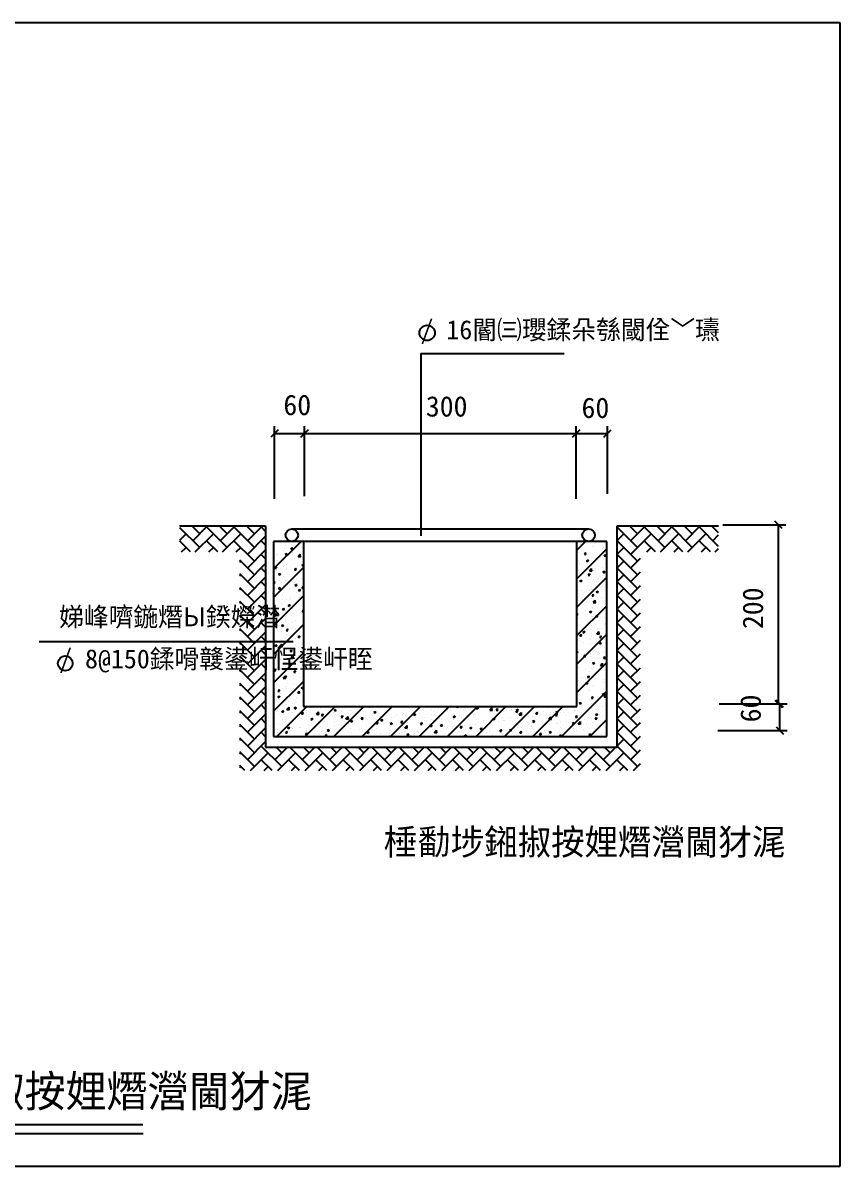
# Model space of a CAD drawing. Header units: metres. Extents: x 0 to 594, y 0 to 420.
# Drawn here: x 293.6 to 594, y 0 to 420 of the extents above; entities that cross this region are included whole.
import ezdxf

# ---------------------------------------------------------------- set-up
doc = ezdxf.new("R2010")
doc.units = ezdxf.units.M
doc.layers.add(' ', color=5, linetype='Continuous')

msp = doc.modelspace()

# ---------------------------------------------------------------- linework, layer by layer
at = {"layer": ' '}
for p, q in [((439.93, 298.55), (492.56, 298.55)), ((439.93, 298.55), (439.93, 231.6)), ((351.33, 235.1), (351.45, 235.22)), ((351.33, 235.22), (382.83, 235.22)), ((358.58, 232.29), (355.65, 235.22)), ((356.06, 234.8), (356.48, 235.22)), ((356.06, 229.77), (361.51, 235.22)), ((368.64, 232.29), (365.71, 235.22)), ((366.12, 234.8), (366.54, 235.22)), ((366.12, 229.77), (371.57, 235.22)), ((378.7, 232.29), (375.76, 235.22)), ((376.18, 234.8), (376.6, 235.22)), ((376.18, 229.77), (381.63, 235.22)), ((382.83, 235.22), (382.83, 153.92)), ((512.03, 234.87), (512.38, 235.22)), ((512.03, 153.92), (512.03, 235.22)), ((512.03, 235.22), (549.33, 235.22)), ((519.51, 232.29), (516.58, 235.22)), ((516.99, 234.8), (517.41, 235.22)), ((516.99, 229.77), (522.44, 235.22)), ((529.56, 232.29), (526.63, 235.22)), ((527.05, 234.8), (527.46, 235.22)), ((527.05, 229.77), (532.49, 235.22)), ((539.62, 232.29), (536.69, 235.22)), ((537.11, 234.8), (537.52, 235.22)), ((537.11, 229.77), (542.55, 235.22)), ((549.33, 232.64), (546.75, 235.22)), ((547.16, 234.8), (547.58, 235.22)), ((351.28, 230.01), (353.55, 232.29)), ((358.58, 227.26), (351.32, 234.52)), ((356.94, 225.62), (363.61, 232.29)), ((368.64, 227.26), (361.09, 234.8)), ((367, 225.62), (373.67, 232.29)), ((378.7, 227.26), (371.15, 234.8)), ((376.18, 224.74), (382.83, 231.39)), ((382.83, 233.18), (381.21, 234.8)), ((392.43, 234.13), (501.53, 234.13)), ((519.51, 227.26), (512.03, 234.73)), ((512.03, 229.84), (514.48, 232.29)), ((516.99, 224.74), (524.53, 232.29)), ((529.56, 227.26), (522.02, 234.8)), ((527.92, 225.62), (534.59, 232.29)), ((539.62, 227.26), (532.08, 234.8)), ((537.98, 225.62), (544.65, 232.29)), ((549.33, 227.61), (542.14, 234.8)), ((547.16, 229.77), (549.33, 231.94)), ((355.19, 225.62), (351.27, 229.54)), ((351.91, 225.62), (353.55, 227.26)), ((365.25, 225.62), (361.09, 229.77)), ((361.97, 225.62), (363.61, 227.26)), ((378.7, 222.23), (371.15, 229.77)), ((372.03, 225.62), (373.67, 227.26)), ((382.83, 228.15), (381.21, 229.77)), ((385.73, 219.39), (395.86, 229.52)), ((402.03, 229.52), (385.73, 229.52)), ((385.73, 229.52), (385.73, 157.82)), ((385.8, 229.5), (385.8, 229.5)), ((389.74, 226.89), (389.74, 226.89)), ((390.2, 227.82), (390.2, 227.82)), ((392.07, 226.72), (392.56, 227.31)), ((392.67, 226.65), (392.55, 227.29)), ((394.87, 227.54), (394.87, 227.54)), ((395.94, 227.18), (395.94, 227.18)), ((396.13, 228.84), (396.13, 228.84)), ((396.74, 229.52), (396.73, 168.82)), ((402.03, 229.52), (396.74, 229.52)), ((497.24, 229.43), (402.03, 229.52)), ((508.23, 229.42), (402.03, 229.52)), ((497.23, 168.82), (497.24, 229.43)), ((497.24, 226.28), (500.39, 229.43)), ((497.24, 215.81), (508.23, 226.8)), ((498.62, 228.25), (498.62, 228.25)), ((501.87, 229.22), (501.87, 229.22)), ((503.14, 227.48), (503.14, 227.48)), ((503.75, 228.91), (503.75, 228.91)), ((506.94, 227.17), (506.94, 227.17)), ((507.3, 228.99), (507.3, 228.99)), ((508.23, 157.82), (508.23, 229.42)), ((519.51, 222.23), (512.03, 229.71)), ((512.03, 224.81), (514.48, 227.26)), ((526.18, 225.62), (522.02, 229.77)), ((522.89, 225.62), (524.53, 227.26)), ((536.23, 225.62), (532.08, 229.77)), ((532.95, 225.62), (534.59, 227.26)), ((546.29, 225.62), (542.14, 229.77)), ((543.01, 225.62), (544.65, 227.26)), ((548.04, 225.62), (549.33, 226.91)), ((376.18, 219.72), (382.83, 226.36)), ((382.83, 223.12), (381.21, 224.74)), ((386.71, 224.57), (386.71, 224.57)), ((387.26, 224.81), (387.26, 224.81)), ((389.4, 223.45), (389.4, 223.45)), ((389.42, 222.66), (389.42, 222.66)), ((389.55, 226.33), (389.55, 226.33)), ((389.61, 223.51), (389.61, 223.51)), ((390, 224.83), (390.72, 225.1)), ((390, 224.83), (390.51, 224.49)), ((390.51, 224.49), (390.71, 225.1)), ((392.07, 226.72), (392.67, 226.67)), ((392.09, 226.67), (392.09, 226.67)), ((392.64, 225.59), (392.64, 225.59)), ((392.68, 224.58), (392.68, 224.58)), ((393.27, 223.17), (393.27, 223.17)), ((394.73, 223.94), (395.52, 224.77)), ((394.73, 223.94), (395.64, 223.8)), ((394.74, 224.16), (394.74, 224.16)), ((394.83, 223.22), (394.83, 223.22)), ((395.64, 223.8), (395.53, 224.77)), ((497.71, 225.42), (497.71, 225.42)), ((498.5, 224.87), (498.5, 224.87)), ((499.97, 224.8), (500.57, 224.75)), ((499.98, 224.8), (500.46, 225.38)), ((500.57, 224.73), (500.45, 225.37)), ((500.52, 226.32), (500.52, 226.32)), ((500.75, 222.41), (501.46, 222.68)), ((501.25, 222.07), (501.46, 222.68)), ((503.13, 225.19), (503.13, 225.19)), ((503.63, 225.52), (503.63, 225.52)), ((504.26, 223.16), (504.26, 223.16)), ((506.81, 223.5), (506.81, 223.5)), ((507.25, 224.16), (507.86, 224.11)), ((507.26, 224.16), (507.75, 224.75)), ((507.86, 224.09), (507.74, 224.73)), ((519.51, 217.2), (512.03, 224.68)), ((516.99, 219.72), (520.63, 223.35)), ((378.7, 217.2), (373.33, 222.57)), ((373.33, 221.89), (373.67, 222.23)), ((376.18, 214.69), (382.83, 221.34)), ((382.83, 218.1), (381.21, 219.72)), ((385.73, 208.92), (396.74, 219.93)), ((386.19, 219.72), (386.8, 219.66)), ((386.2, 219.72), (386.69, 220.3)), ((386.79, 219.65), (386.68, 220.29)), ((386.74, 218.66), (386.74, 218.66)), ((386.87, 222.33), (386.87, 222.33)), ((389.49, 220.13), (389.49, 220.13)), ((390.59, 221.02), (390.59, 221.02)), ((390.59, 219.16), (390.59, 219.16)), ((390.66, 219.42), (390.66, 219.42)), ((393.48, 219.08), (393.97, 219.66)), ((393.48, 219.08), (394.08, 219.03)), ((394.08, 219.01), (393.96, 219.65)), ((394.62, 220.78), (394.62, 220.78)), ((396.07, 220.74), (396.74, 220.99)), ((396.07, 220.74), (396.57, 220.4)), ((396.09, 219.19), (396.09, 219.19)), ((396.52, 222.04), (396.52, 222.04)), ((396.57, 220.4), (396.74, 220.9)), ((497.85, 222.32), (497.85, 222.32)), ((497.87, 218.87), (497.87, 218.87)), ((498.37, 221.49), (498.37, 221.49)), ((500.75, 222.41), (501.25, 222.07)), ((501.16, 220), (501.16, 220)), ((501.59, 219.15), (501.59, 219.15)), ((501.82, 218.7), (502.61, 219.53)), ((501.82, 218.7), (502.72, 218.56)), ((502.72, 218.56), (502.61, 219.53)), ((502.72, 221.42), (502.72, 221.42)), ((503.3, 218.64), (503.3, 218.64)), ((503.38, 218.76), (503.38, 218.76)), ((503.5, 222.14), (503.5, 222.14)), ((504.13, 219.49), (504.13, 219.49)), ((505.16, 219.18), (505.16, 219.18)), ((506.58, 219.77), (506.58, 219.77)), ((506.81, 218.32), (507.53, 218.59)), ((507.32, 217.98), (507.52, 218.59)), ((507.98, 219.99), (507.98, 219.99)), ((512.03, 219.78), (514.48, 222.23)), ((519.51, 212.17), (512.03, 219.65)), ((378.7, 212.17), (373.33, 217.54)), ((373.33, 216.86), (373.67, 217.2)), ((376.18, 209.66), (382.83, 216.31)), ((382.83, 213.07), (381.21, 214.69)), ((385.73, 214.56), (386.03, 214.87)), ((386.14, 213.91), (386.03, 214.87)), ((387.53, 217.46), (388.24, 217.73)), ((387.53, 217.46), (388.03, 217.12)), ((387.92, 215.15), (387.92, 215.15)), ((388.03, 217.12), (388.24, 217.73)), ((388.68, 214.23), (388.68, 214.23)), ((389.36, 216.74), (389.36, 216.74)), ((390.17, 214.96), (390.17, 214.96)), ((394.34, 216), (394.34, 216)), ((394.5, 217.39), (394.5, 217.39)), ((396.1, 215.97), (396.1, 215.97)), ((497.24, 205.35), (508.23, 216.34)), ((498.12, 214.73), (498.12, 214.73)), ((498.25, 218.11), (498.25, 218.11)), ((498.27, 215.04), (498.78, 214.7)), ((498.28, 215.04), (498.99, 215.31)), ((498.78, 214.7), (498.99, 215.32)), ((498.92, 215.15), (498.92, 215.15)), ((499.13, 214.84), (499.13, 214.84)), ((499.23, 218.17), (499.23, 218.17)), ((501.38, 217.16), (501.87, 217.74)), ((501.38, 217.16), (501.98, 217.11)), ((501.46, 215.48), (501.46, 215.48)), ((501.98, 217.09), (501.86, 217.73)), ((503.11, 214.61), (503.11, 214.61)), ((503.26, 215.38), (503.26, 215.38)), ((504.56, 214.61), (504.56, 214.61)), ((505.31, 215.99), (505.31, 215.99)), ((506.81, 218.32), (507.32, 217.98)), ((512.03, 214.75), (514.48, 217.2)), ((519.51, 207.14), (512.03, 214.62)), ((516.99, 214.69), (520.63, 218.33)), ((378.7, 207.14), (373.33, 212.51)), ((373.33, 211.84), (373.67, 212.17)), ((376.18, 204.63), (382.83, 211.28)), ((385.73, 213.97), (386.14, 213.9)), ((385.73, 210.25), (385.77, 210.37)), ((385.73, 210.35), (385.77, 210.36)), ((386.68, 211.71), (386.68, 211.71)), ((387.6, 212.08), (388.21, 212.02)), ((387.61, 212.07), (388.1, 212.66)), ((388.2, 212.01), (388.09, 212.64)), ((389.24, 213.36), (389.24, 213.36)), ((390.83, 212.86), (390.83, 212.86)), ((391.66, 211.99), (391.66, 211.99)), ((392.61, 212.73), (392.61, 212.73)), ((393.59, 213.37), (394.1, 213.03)), ((393.6, 213.37), (394.31, 213.64)), ((394.1, 213.03), (394.3, 213.64)), ((394.11, 214), (394.11, 214)), ((394.21, 212.33), (394.21, 212.33)), ((394.25, 210.63), (394.25, 210.63)), ((394.37, 214.01), (394.37, 214.01)), ((394.89, 211.44), (395.38, 212.02)), ((394.89, 211.44), (395.49, 211.38)), ((395.49, 211.37), (395.37, 212.01)), ((396.08, 212.36), (396.74, 213.05)), ((396.08, 212.36), (396.74, 212.26)), ((396.25, 212.63), (396.25, 212.63)), ((498, 211.34), (498, 211.34)), ((498.79, 211.47), (498.79, 211.47)), ((502.64, 211.98), (502.64, 211.98)), ((502.79, 209.52), (503.28, 210.1)), ((503.13, 211.99), (503.13, 211.99)), ((503.39, 209.45), (503.27, 210.08)), ((504.34, 210.95), (505.05, 211.22)), ((504.34, 210.95), (504.84, 210.61)), ((504.84, 210.61), (505.05, 211.22)), ((512.03, 209.73), (514.48, 212.17)), ((516.99, 209.66), (520.63, 213.3)), ((378.7, 202.11), (373.33, 207.48)), ((373.33, 206.81), (373.67, 207.14)), ((376.18, 199.6), (382.83, 206.25)), ((382.83, 208.04), (381.21, 209.66)), ((385.73, 198.46), (396.74, 209.47)), ((386.66, 209.06), (386.66, 209.06)), ((388.99, 207.98), (388.99, 207.98)), ((388.99, 206.6), (388.99, 206.6)), ((389.12, 209.98), (389.12, 209.98)), ((390.56, 208.15), (390.56, 208.15)), ((391.12, 206), (391.84, 206.27)), ((391.12, 206), (391.63, 205.66)), ((391.53, 208.32), (391.53, 208.32)), ((391.63, 205.66), (391.83, 206.28)), ((392.09, 208.83), (392.09, 208.83)), ((394.13, 207.25), (394.13, 207.25)), ((395.38, 208.83), (395.38, 208.83)), ((396.49, 209.17), (396.49, 209.17)), ((497.23, 194.89), (508.23, 205.88)), ((497.88, 207.96), (497.88, 207.96)), ((499.3, 208.28), (499.3, 208.28)), ((499.96, 207.97), (499.96, 207.97)), ((502.58, 209.42), (502.58, 209.42)), ((502.69, 208.55), (502.69, 208.55)), ((502.79, 209.52), (503.39, 209.46)), ((503.01, 208.61), (503.01, 208.61)), ((503.17, 207.13), (503.96, 207.95)), ((503.17, 207.12), (504.07, 206.98)), ((504.07, 206.99), (503.96, 207.95)), ((504.72, 208.05), (504.72, 208.05)), ((505.13, 206.32), (505.13, 206.32)), ((506.38, 208.82), (506.38, 208.82)), ((508, 209.19), (508, 209.19)), ((508.16, 205.99), (508.16, 205.99)), ((519.51, 202.11), (512.03, 209.59)), ((512.03, 204.7), (514.48, 207.14)), ((516.99, 204.63), (520.63, 208.27)), ((378.7, 197.09), (373.33, 202.45)), ((373.33, 201.78), (373.67, 202.11)), ((382.83, 203.01), (381.21, 204.63)), ((386.32, 203.98), (386.32, 203.98)), ((386.58, 202.47), (387.38, 203.29)), ((386.58, 202.46), (387.49, 202.32)), ((386.83, 202.51), (386.83, 202.51)), ((387.49, 202.33), (387.38, 203.29)), ((388.86, 204.31), (388.86, 204.31)), ((388.87, 203.22), (388.87, 203.22)), ((389.01, 204.43), (389.62, 204.38)), ((389.02, 204.43), (389.51, 205.02)), ((389.61, 204.36), (389.49, 205)), ((390.11, 203.64), (390.11, 203.64)), ((390.14, 202.09), (390.14, 202.09)), ((392.25, 202.28), (392.25, 202.28)), ((392.71, 204.82), (392.71, 204.82)), ((394, 203.87), (394, 203.87)), ((395.53, 203.41), (395.53, 203.41)), ((396.07, 203.11), (396.07, 203.11)), ((396.3, 203.79), (396.74, 204.31)), ((396.3, 203.8), (396.74, 203.76)), ((396.45, 201.66), (396.45, 201.66)), ((497.24, 202.89), (497.41, 203.1)), ((497.24, 202.48), (497.52, 202.46)), ((497.29, 203.97), (497.29, 203.97)), ((497.51, 202.44), (497.4, 203.08)), ((497.75, 204.58), (497.75, 204.58)), ((499.2, 205.3), (499.2, 205.3)), ((500.56, 204.25), (500.56, 204.25)), ((501.87, 203.58), (502.58, 203.85)), ((501.87, 203.58), (502.37, 203.24)), ((502.37, 203.24), (502.58, 203.86)), ((502.76, 201.85), (502.76, 201.85)), ((502.89, 205.23), (502.89, 205.23)), ((503.08, 201.75), (503.08, 201.75)), ((503.71, 204.81), (503.71, 204.81)), ((504.2, 201.87), (504.69, 202.46)), ((504.2, 201.87), (504.8, 201.82)), ((504.8, 201.81), (504.68, 202.44)), ((505.98, 204.02), (505.98, 204.02)), ((506.25, 205.15), (506.25, 205.15)), ((507.42, 201.64), (507.42, 201.64)), ((508.04, 202.61), (508.04, 202.61)), ((519.51, 197.09), (512.03, 204.56)), ((512.03, 199.67), (514.48, 202.11)), ((516.99, 199.6), (520.63, 203.24)), ((378.7, 192.06), (373.33, 197.42)), ((376.18, 194.57), (382.83, 201.22)), ((382.83, 197.98), (381.21, 199.6)), ((385.73, 188), (396.73, 199.01)), ((386.19, 200.31), (386.19, 200.31)), ((386.65, 198.84), (386.65, 198.84)), ((388.09, 198.48), (388.09, 198.48)), ((388.65, 198.63), (389.36, 198.91)), ((388.65, 198.63), (389.15, 198.29)), ((388.75, 199.83), (388.75, 199.83)), ((389.15, 198.29), (389.36, 198.91)), ((390.04, 200.81), (390.04, 200.81)), ((392.58, 199.86), (392.58, 199.86)), ((393.51, 198.25), (393.51, 198.25)), ((393.78, 197.65), (393.78, 197.65)), ((393.88, 200.48), (393.88, 200.48)), ((396.32, 197.98), (396.32, 197.98)), ((497.51, 197.82), (497.51, 197.82)), ((497.63, 201.2), (497.63, 201.2)), ((498.58, 199.06), (498.58, 199.06)), ((500.72, 197.7), (500.72, 197.7)), ((501.03, 200.8), (501.03, 200.8)), ((502.64, 198.47), (502.64, 198.47)), ((503.58, 201.14), (503.58, 201.14)), ((504, 198.83), (504, 198.83)), ((504.75, 197.64), (504.75, 197.64)), ((506.15, 197.47), (506.15, 197.47)), ((507.92, 199.23), (507.92, 199.23)), ((507.93, 199.49), (508.23, 199.29)), ((507.94, 199.49), (508.23, 199.6)), ((519.51, 192.06), (512.03, 199.53)), ((516.99, 194.57), (520.63, 198.21)), ((373.33, 196.75), (373.67, 197.09)), ((376.18, 189.54), (382.83, 196.19)), ((382.83, 192.95), (381.21, 194.57)), ((386.11, 193.29), (386.11, 193.29)), ((387.36, 196.8), (387.36, 196.8)), ((388.62, 196.45), (388.62, 196.45)), ((390.42, 196.79), (391.03, 196.74)), ((390.43, 196.79), (390.92, 197.37)), ((390.53, 195.29), (390.53, 195.29)), ((391.02, 196.72), (390.9, 197.36)), ((391.11, 193.64), (391.11, 193.64)), ((393.63, 193.72), (393.63, 193.72)), ((393.65, 193.98), (393.65, 193.98)), ((393.76, 197.1), (393.76, 197.1)), ((394.71, 194.54), (395.22, 194.2)), ((394.72, 194.54), (395.43, 194.82)), ((395.22, 194.2), (395.42, 194.82)), ((396.46, 196.3), (396.46, 196.3)), ((497.23, 184.42), (508.23, 195.42)), ((497.38, 194.43), (497.38, 194.43)), ((498.32, 194.87), (498.93, 194.82)), ((498.33, 194.87), (498.82, 195.45)), ((498.36, 196.8), (498.36, 196.8)), ((498.92, 194.8), (498.81, 195.44)), ((499.39, 196.22), (499.9, 195.87)), ((499.4, 196.21), (500.11, 196.49)), ((499.9, 195.88), (500.11, 196.49)), ((500.9, 197.13), (500.9, 197.13)), ((501.98, 193.67), (501.98, 193.67)), ((502.08, 193.63), (502.08, 193.63)), ((502.52, 195.08), (502.52, 195.08)), ((502.66, 195.68), (502.66, 195.68)), ((504.51, 195.55), (505.3, 196.37)), ((504.51, 195.54), (505.42, 195.4)), ((505.1, 193.45), (505.1, 193.45)), ((505.42, 195.41), (505.3, 196.37)), ((505.61, 194.23), (506.1, 194.82)), ((505.61, 194.23), (506.21, 194.18)), ((506.21, 194.16), (506.09, 194.8)), ((507.41, 193.44), (507.41, 193.44)), ((507.79, 195.85), (507.79, 195.85)), ((512.03, 194.64), (514.48, 197.09)), ((519.51, 187.03), (512.03, 194.5)), ((392.92, 192.63), (299.52, 192.63)), ((378.7, 187.03), (373.33, 192.39)), ((373.33, 191.72), (373.67, 192.06)), ((376.18, 184.51), (382.83, 191.16)), ((382.83, 187.92), (381.21, 189.54)), ((386.18, 191.27), (386.89, 191.54)), ((386.18, 191.27), (386.68, 190.93)), ((386.68, 190.93), (386.89, 191.54)), ((387.93, 190.89), (388.72, 191.71)), ((387.93, 190.88), (388.84, 190.74)), ((388.25, 191.92), (388.25, 191.92)), ((388.38, 189.69), (388.38, 189.69)), ((388.44, 189.63), (388.44, 189.63)), ((388.5, 193.07), (388.5, 193.07)), ((388.84, 190.75), (388.72, 191.71)), ((390.11, 189.23), (390.11, 189.23)), ((390.98, 189.97), (390.98, 189.97)), ((391.53, 193.06), (391.53, 193.06)), ((391.83, 189.15), (392.44, 189.1)), ((391.84, 189.15), (392.33, 189.73)), ((392.43, 189.08), (392.31, 189.72)), ((393.51, 190.34), (393.51, 190.34)), ((393.67, 191.69), (393.67, 191.69)), ((394.83, 190.48), (394.83, 190.48)), ((396.04, 190.24), (396.04, 190.24)), ((497.23, 188.96), (497.64, 189.12)), ((497.26, 191.05), (497.26, 191.05)), ((497.43, 188.51), (497.63, 189.12)), ((498.23, 193.12), (498.23, 193.12)), ((499.17, 192.44), (499.17, 192.44)), ((499.41, 189.62), (499.41, 189.62)), ((502.39, 191.7), (502.39, 191.7)), ((505.46, 192.12), (506.17, 192.4)), ((505.46, 192.12), (505.96, 191.78)), ((505.82, 190.47), (505.82, 190.47)), ((505.96, 191.79), (506.17, 192.4)), ((507.55, 189.08), (507.55, 189.08)), ((507.67, 192.46), (507.67, 192.46)), ((512.03, 189.61), (514.48, 192.06)), ((519.51, 182), (512.03, 189.47)), ((516.99, 189.54), (520.63, 193.18)), ((378.7, 182), (373.33, 187.36)), ((373.33, 186.69), (373.67, 187.03)), ((376.18, 179.48), (382.83, 186.13)), ((385.73, 177.54), (396.73, 188.54)), ((385.76, 185.63), (385.76, 185.63)), ((386.62, 185.98), (386.62, 185.98)), ((388.25, 186.3), (388.25, 186.3)), ((388.31, 185.96), (388.31, 185.96)), ((389.51, 187.89), (389.51, 187.89)), ((392.15, 186.47), (392.15, 186.47)), ((392.24, 187.18), (392.75, 186.84)), ((392.25, 187.17), (392.96, 187.45)), ((392.55, 186.99), (392.55, 186.99)), ((392.75, 186.84), (392.95, 187.45)), ((393.38, 186.95), (393.38, 186.95)), ((394.93, 187.66), (394.93, 187.66)), ((497.23, 188.64), (497.43, 188.51)), ((497.23, 173.96), (508.23, 184.96)), ((499.73, 187.23), (500.34, 187.17)), ((499.74, 187.23), (500.23, 187.81)), ((500, 188.47), (500, 188.47)), ((500.33, 187.16), (500.21, 187.8)), ((502.14, 184.94), (502.14, 184.94)), ((502.15, 187.11), (502.15, 187.11)), ((502.27, 188.32), (502.27, 188.32)), ((502.99, 184.76), (503.7, 185.03)), ((503.05, 188.88), (503.05, 188.88)), ((503.15, 186.46), (503.15, 186.46)), ((503.49, 184.42), (503.7, 185.03)), ((505.43, 188.25), (505.43, 188.25)), ((505.69, 186.8), (505.69, 186.8)), ((507.02, 186.59), (507.51, 187.17)), ((507.02, 186.59), (507.62, 186.54)), ((507.42, 185.7), (507.42, 185.7)), ((507.62, 186.52), (507.5, 187.16)), ((507.57, 186.88), (507.57, 186.88)), ((512.03, 184.58), (514.48, 187.03)), ((516.99, 184.51), (520.63, 188.15)), ((378.7, 176.97), (373.33, 182.34)), ((373.33, 181.66), (373.67, 182)), ((376.18, 174.46), (382.83, 181.1)), ((382.83, 182.89), (381.21, 184.51)), ((385.95, 182.14), (386.56, 182.09)), ((385.96, 182.14), (386.45, 182.73)), ((386.55, 182.08), (386.44, 182.71)), ((387.53, 182.7), (387.53, 182.7)), ((388.13, 182.92), (388.13, 182.92)), ((389.48, 182.46), (389.48, 182.46)), ((389.67, 181.34), (389.67, 181.34)), ((390.5, 182.42), (390.5, 182.42)), ((392.95, 182.47), (392.95, 182.47)), ((393.24, 181.51), (393.73, 182.09)), ((393.24, 181.51), (393.84, 181.45)), ((393.26, 183.57), (393.26, 183.57)), ((393.84, 181.44), (393.72, 182.07)), ((395.1, 181.11), (395.1, 181.11)), ((395.9, 183.31), (395.9, 183.31)), ((396.43, 183.44), (396.43, 183.44)), ((497.98, 183.31), (497.98, 183.31)), ((500.48, 182.45), (500.48, 182.45)), ((502.02, 181.55), (502.02, 181.55)), ((502.63, 182.82), (502.63, 182.82)), ((502.99, 184.76), (503.49, 184.42)), ((503.02, 182.79), (503.02, 182.79)), ((503.41, 183.08), (503.41, 183.08)), ((505.86, 183.97), (506.65, 184.79)), ((505.86, 183.96), (506.76, 183.82)), ((506.76, 183.83), (506.65, 184.79)), ((506.87, 183.29), (506.87, 183.29)), ((507.3, 182.32), (507.3, 182.32)), ((519.51, 176.97), (512.03, 184.45)), ((512.03, 179.55), (514.48, 182)), ((516.99, 179.48), (520.63, 183.12)), ((378.7, 171.94), (373.33, 177.31)), ((373.33, 176.63), (373.67, 176.97)), ((382.83, 177.86), (381.21, 179.48)), ((385.73, 167.08), (396.73, 178.08)), ((386.81, 178.45), (386.81, 178.45)), ((388.01, 179.54), (388.01, 179.54)), ((389.28, 179.31), (390.07, 180.13)), ((389.28, 179.31), (390.18, 179.17)), ((389.77, 179.81), (390.48, 180.08)), ((389.77, 179.81), (390.27, 179.47)), ((390.18, 179.17), (390.07, 180.13)), ((390.27, 179.47), (390.48, 180.08)), ((390.93, 177.31), (390.93, 177.31)), ((393.01, 176.81), (393.01, 176.81)), ((393.14, 180.19), (393.14, 180.19)), ((393.22, 179.3), (393.22, 179.3)), ((395.77, 179.63), (395.77, 179.63)), ((396.01, 177.38), (396.01, 177.38)), ((396.36, 177.08), (396.36, 177.08)), ((497.8, 178.45), (497.8, 178.45)), ((498.15, 176.75), (498.15, 176.75)), ((499.14, 179.57), (499.14, 179.57)), ((500.35, 178.78), (500.35, 178.78)), ((500.51, 177.39), (501.02, 177.05)), ((500.52, 177.39), (501.23, 177.66)), ((501.02, 177.05), (501.23, 177.66)), ((501.14, 179.59), (501.75, 179.53)), ((501.15, 179.58), (501.64, 180.17)), ((501.43, 177.89), (501.43, 177.89)), ((501.74, 179.52), (501.62, 180.15)), ((501.9, 178.17), (501.9, 178.17)), ((503.57, 176.52), (503.57, 176.52)), ((504.2, 179.29), (504.2, 179.29)), ((505.07, 180.59), (505.07, 180.59)), ((506.85, 177.66), (506.85, 177.66)), ((507.17, 178.93), (507.17, 178.93)), ((519.51, 171.94), (512.03, 179.42)), ((512.03, 174.52), (514.48, 176.97)), ((516.99, 174.46), (520.63, 178.09)), ((378.7, 166.91), (373.33, 172.28)), ((376.18, 169.43), (382.83, 176.08)), ((382.83, 172.84), (381.21, 174.46)), ((386.59, 173.11), (386.59, 173.11)), ((387.3, 172.44), (388.01, 172.71)), ((387.3, 172.44), (387.8, 172.1)), ((387.36, 174.5), (387.97, 174.45)), ((387.37, 174.5), (387.86, 175.08)), ((387.76, 172.78), (387.76, 172.78)), ((387.8, 172.1), (388.01, 172.72)), ((387.96, 174.43), (387.85, 175.07)), ((387.88, 176.16), (387.88, 176.16)), ((390.08, 176.36), (390.08, 176.36)), ((390.55, 175.29), (390.55, 175.29)), ((392.52, 174.13), (392.52, 174.13)), ((392.89, 173.43), (392.89, 173.43)), ((393.1, 175.63), (393.1, 175.63)), ((394.65, 173.86), (395.14, 174.45)), ((394.65, 173.86), (395.25, 173.81)), ((395.25, 173.8), (395.13, 174.43)), ((395.83, 175.72), (396.34, 175.38)), ((395.84, 175.72), (396.55, 175.99)), ((396.34, 175.38), (396.55, 175.99)), ((491.55, 157.82), (508.23, 174.49)), ((497.27, 173.93), (497.23, 174.24)), ((497.23, 173.93), (497.27, 173.93)), ((497.68, 174.77), (497.68, 174.77)), ((499.41, 172.73), (499.41, 172.73)), ((501.52, 175.28), (501.52, 175.28)), ((501.77, 174.79), (501.77, 174.79)), ((502.56, 171.94), (503.05, 172.53)), ((503.02, 176.02), (503.02, 176.02)), ((503.15, 171.87), (503.03, 172.51)), ((504.83, 172.5), (504.83, 172.5)), ((506.58, 173.3), (507.29, 173.57)), ((506.58, 173.3), (507.08, 172.96)), ((507.05, 175.55), (507.05, 175.55)), ((507.08, 172.96), (507.29, 173.57)), ((507.21, 172.39), (508, 173.21)), ((507.21, 172.39), (508.11, 172.25)), ((507.81, 172.45), (507.81, 172.45)), ((507.94, 176.13), (507.94, 176.13)), ((508.11, 172.25), (508, 173.21)), ((519.51, 166.91), (512.03, 174.39)), ((516.99, 169.43), (520.63, 173.06)), ((373.33, 171.6), (373.67, 171.94)), ((376.18, 164.4), (382.83, 171.05)), ((382.83, 167.81), (381.21, 169.43)), ((386.93, 157.82), (397.93, 168.82)), ((387.64, 169.39), (387.64, 169.39)), ((387.88, 171.29), (387.88, 171.29)), ((388.95, 172.12), (388.95, 172.12)), ((390.42, 171.62), (390.42, 171.62)), ((390.47, 169.56), (390.47, 169.56)), ((390.63, 167.73), (391.42, 168.56)), ((391.1, 170.75), (391.1, 170.75)), ((391.53, 167.59), (391.42, 168.56)), ((391.6, 168.12), (391.6, 168.12)), ((392.77, 170.04), (392.77, 170.04)), ((393.36, 168.35), (393.87, 168.01)), ((393.37, 168.35), (394.08, 168.62)), ((393.87, 168.01), (394.07, 168.62)), ((394.27, 172.13), (394.27, 172.13)), ((394.38, 171.89), (394.38, 171.89)), ((396.4, 170.57), (396.4, 170.57)), ((396.52, 170.52), (396.52, 170.52)), ((396.73, 168.82), (497.23, 168.82)), ((397.4, 157.82), (408.4, 168.82)), ((403.14, 168.14), (403.14, 168.14)), ((407.86, 157.82), (418.86, 168.82)), ((408.27, 168.79), (408.27, 168.79)), ((418.32, 157.82), (429.32, 168.82)), ((419.68, 168.58), (419.68, 168.58)), ((420.96, 168.33), (420.96, 168.33)), ((423.5, 168.66), (423.5, 168.66)), ((428.78, 157.82), (439.78, 168.82)), ((429.05, 168.3), (429.05, 168.3)), ((433.96, 168.38), (433.96, 168.38)), ((439.24, 157.82), (450.24, 168.82)), ((439.91, 168.69), (439.91, 168.69)), ((445.33, 168.46), (445.33, 168.46)), ((446.44, 168.03), (446.44, 168.03)), ((449.71, 157.82), (460.71, 168.82)), ((450.29, 168.54), (450.29, 168.54)), ((450.76, 168.23), (450.76, 168.23)), ((452.95, 168.76), (453, 168.82)), ((452.95, 168.76), (453.55, 168.71)), ((453.55, 168.69), (453.53, 168.82)), ((454.9, 168.41), (454.9, 168.41)), ((456.18, 168), (456.18, 168)), ((460.17, 157.82), (471.17, 168.82)), ((460.23, 168.13), (460.84, 168.07)), ((460.24, 168.13), (460.73, 168.71)), ((460.3, 168.37), (460.81, 168.03)), ((460.31, 168.37), (461.02, 168.64)), ((460.84, 168.06), (460.72, 168.69)), ((460.81, 168.03), (461.01, 168.65)), ((465.18, 167.54), (465.97, 168.36)), ((466.08, 167.4), (465.97, 168.36)), ((467.53, 167.49), (468.02, 168.07)), ((468.12, 167.42), (468.01, 168.06)), ((470.31, 168.68), (470.31, 168.68)), ((470.63, 157.82), (481.63, 168.82)), ((475.73, 168.45), (475.73, 168.45)), ((479.65, 168.75), (479.65, 168.75)), ((480.89, 168.63), (480.89, 168.63)), ((481.09, 157.82), (492.09, 168.82)), ((481.16, 168.22), (481.16, 168.22)), ((498.04, 170.02), (498.55, 169.68)), ((498.05, 170.02), (498.76, 170.29)), ((498.55, 169.68), (498.75, 170.3)), ((498.85, 171.27), (498.85, 171.27)), ((501.53, 168.03), (501.53, 168.03)), ((501.65, 171.41), (501.65, 171.41)), ((502.55, 171.94), (503.16, 171.89)), ((502.59, 168.11), (502.59, 168.11)), ((502.6, 169.95), (502.6, 169.95)), ((505.14, 168.45), (505.14, 168.45)), ((505.27, 172.12), (505.27, 172.12)), ((506.8, 168.79), (506.8, 168.79)), ((506.93, 172.17), (506.93, 172.17)), ((512.03, 169.49), (514.48, 171.94)), ((519.51, 161.88), (512.03, 169.36)), ((516.99, 164.4), (520.63, 168.04)), ((378.7, 161.88), (373.33, 167.25)), ((373.33, 166.58), (373.67, 166.91)), ((376.18, 159.37), (382.83, 166.02)), ((382.83, 162.78), (381.21, 164.4)), ((386.93, 166.95), (386.93, 166.95)), ((387.51, 166.01), (387.51, 166.01)), ((387.75, 167.61), (387.75, 167.61)), ((388.77, 166.86), (389.38, 166.81)), ((388.78, 166.86), (389.27, 167.44)), ((388.92, 164.11), (388.92, 164.11)), ((389.37, 166.79), (389.26, 167.43)), ((390.63, 167.73), (391.53, 167.59)), ((392.36, 166.72), (392.36, 166.72)), ((392.64, 166.66), (392.64, 166.66)), ((395.34, 164.96), (395.34, 164.96)), ((395.98, 164.51), (395.98, 164.51)), ((396.06, 166.22), (396.55, 166.8)), ((396.06, 166.22), (396.66, 166.17)), ((396.66, 166.15), (396.54, 166.79)), ((397.78, 166.49), (397.78, 166.49)), ((397.8, 164.04), (397.8, 164.04)), ((397.88, 165.29), (397.88, 165.29)), ((397.92, 167.42), (397.92, 167.42)), ((399.43, 164.26), (400.14, 164.53)), ((399.43, 164.26), (399.93, 163.92)), ((399.93, 163.92), (400.14, 164.53)), ((401.47, 166.05), (402.26, 166.87)), ((401.47, 166.04), (402.37, 165.9)), ((401.73, 165.8), (401.73, 165.8)), ((401.9, 165.53), (401.9, 165.53)), ((402.37, 165.91), (402.26, 166.87)), ((403.01, 164.76), (403.01, 164.76)), ((403.2, 166.26), (403.2, 166.26)), ((403.34, 165.58), (403.95, 165.53)), ((403.35, 165.58), (403.84, 166.17)), ((403.95, 165.52), (403.83, 166.15)), ((407.83, 166.55), (407.83, 166.55)), ((407.96, 167.54), (408.47, 167.2)), ((407.97, 167.54), (408.68, 167.81)), ((408.15, 166.64), (408.15, 166.64)), ((408.15, 165.41), (408.15, 165.41)), ((408.47, 167.2), (408.67, 167.81)), ((408.63, 166.04), (408.63, 166.04)), ((410.26, 164.31), (410.26, 164.31)), ((410.63, 164.95), (411.24, 164.89)), ((410.64, 164.95), (411.13, 165.53)), ((410.69, 166.98), (410.69, 166.98)), ((411.24, 164.88), (411.12, 165.51)), ((412.31, 164.37), (413.1, 165.19)), ((412.31, 164.36), (413.22, 164.22)), ((413.22, 164.23), (413.1, 165.19)), ((413.42, 166.17), (413.42, 166.17)), ((413.75, 167.56), (413.75, 167.56)), ((414.05, 165.81), (414.05, 165.81)), ((414.54, 167.48), (414.54, 167.48)), ((416.19, 165.33), (416.19, 165.33)), ((417.92, 164.31), (418.53, 164.26)), ((417.93, 164.31), (418.42, 164.89)), ((418.28, 164.32), (418.28, 164.32)), ((418.52, 164.24), (418.41, 164.88)), ((418.64, 166.88), (418.64, 166.88)), ((419.48, 165.58), (419.48, 165.58)), ((420.83, 164.66), (420.83, 164.66)), ((422.11, 166.35), (422.11, 166.35)), ((422.56, 166.72), (423.07, 166.38)), ((422.57, 166.72), (423.28, 166.99)), ((423.07, 166.38), (423.28, 167)), ((423.65, 164.15), (423.65, 164.15)), ((423.77, 167.53), (423.77, 167.53)), ((424.68, 165.16), (424.68, 165.16)), ((424.9, 165.35), (424.9, 165.35)), ((425.21, 163.67), (425.7, 164.25)), ((425.81, 163.6), (425.69, 164.24)), ((428.04, 167.37), (428.04, 167.37)), ((428.92, 164.91), (428.92, 164.91)), ((430.32, 165.12), (430.32, 165.12)), ((431.09, 166.01), (431.09, 166.01)), ((431.92, 163.81), (431.92, 163.81)), ((433.64, 166.34), (433.64, 166.34)), ((434.14, 165.63), (434.14, 165.63)), ((435.75, 164.89), (435.75, 164.89)), ((437.17, 165.91), (437.88, 166.18)), ((437.17, 165.91), (437.67, 165.57)), ((437.48, 166.85), (437.48, 166.85)), ((437.67, 165.57), (437.88, 166.18)), ((437.84, 164.83), (437.84, 164.83)), ((439.27, 166.28), (439.27, 166.28)), ((441.17, 164.66), (441.17, 164.66)), ((443.77, 165.84), (443.77, 165.84)), ((443.77, 164.02), (443.77, 164.02)), ((443.9, 167.69), (443.9, 167.69)), ((444.55, 167.04), (444.55, 167.04)), ((446.59, 164.43), (446.59, 164.43)), ((447.62, 164.53), (447.62, 164.53)), ((449.64, 164.37), (449.64, 164.37)), ((449.7, 166.86), (449.7, 166.86)), ((449.77, 167.76), (449.77, 167.76)), ((451.77, 165.09), (452.48, 165.37)), ((451.77, 165.1), (452.27, 164.76)), ((452.02, 164.2), (452.02, 164.2)), ((452.27, 164.76), (452.48, 165.37)), ((454.04, 165.37), (454.04, 165.37)), ((454.77, 165.03), (454.77, 165.03)), ((455.62, 167.88), (455.62, 167.88)), ((456.58, 165.71), (456.58, 165.71)), ((457.44, 163.97), (457.44, 163.97)), ((460.05, 165.79), (460.05, 165.79)), ((460.43, 166.21), (460.43, 166.21)), ((461.6, 167.77), (461.6, 167.77)), ((465.18, 167.53), (466.08, 167.39)), ((465.27, 166.5), (465.27, 166.5)), ((466.37, 164.28), (467.08, 164.55)), ((466.37, 164.28), (466.87, 163.94)), ((466.84, 167.06), (466.84, 167.06)), ((466.87, 163.94), (467.08, 164.56)), ((467.03, 167.54), (467.03, 167.54)), ((467.05, 163.85), (467.05, 163.85)), ((467.52, 167.49), (468.13, 167.44)), ((469.39, 167.39), (469.39, 167.39)), ((470.4, 167.15), (470.4, 167.15)), ((470.56, 163.89), (470.56, 163.89)), ((472.45, 167.31), (472.45, 167.31)), ((472.98, 164.87), (472.98, 164.87)), ((473.23, 167.9), (473.23, 167.9)), ((474.81, 166.85), (475.42, 166.8)), ((474.82, 166.85), (475.31, 167.43)), ((474.9, 167.56), (475.41, 167.22)), ((474.91, 167.56), (475.62, 167.83)), ((475.41, 166.78), (475.29, 167.42)), ((475.41, 167.22), (475.62, 167.83)), ((475.55, 164.53), (475.55, 164.53)), ((475.68, 167.91), (475.68, 167.91)), ((476.02, 165.86), (476.81, 166.68)), ((476.02, 165.85), (476.93, 165.71)), ((476.93, 165.72), (476.82, 166.68)), ((476.98, 164.74), (476.98, 164.74)), ((477.87, 167.09), (477.87, 167.09)), ((478.9, 165.88), (478.9, 165.88)), ((479.52, 165.07), (479.52, 165.07)), ((480.77, 165.25), (480.77, 165.25)), ((482.1, 166.21), (482.59, 166.8)), ((482.1, 166.21), (482.7, 166.16)), ((482.7, 166.14), (482.58, 166.78)), ((483.3, 166.86), (483.3, 166.86)), ((483.37, 165.58), (483.37, 165.58)), ((484.83, 166.9), (484.83, 166.9)), ((485.9, 165.9), (485.9, 165.9)), ((486.58, 167.99), (486.58, 167.99)), ((486.87, 164.17), (487.66, 165)), ((486.87, 164.17), (487.77, 164.03)), ((487.26, 164.67), (487.26, 164.67)), ((487.77, 164.03), (487.66, 165)), ((488.72, 166.63), (488.72, 166.63)), ((489.38, 165.58), (489.99, 165.52)), ((489.39, 165.58), (489.88, 166.16)), ((489.51, 166.74), (490.22, 167.02)), ((489.51, 166.75), (490.01, 166.4)), ((489.79, 166.42), (489.79, 166.42)), ((489.99, 165.51), (489.87, 166.14)), ((490.01, 166.41), (490.22, 167.02)), ((490.75, 167.92), (490.75, 167.92)), ((491.18, 166.66), (491.18, 166.66)), ((492, 167.76), (492, 167.76)), ((492.33, 166.76), (492.33, 166.76)), ((493.19, 165.69), (493.19, 165.69)), ((494.15, 166.4), (494.15, 166.4)), ((496.18, 167.27), (496.18, 167.27)), ((496.27, 163.99), (496.27, 163.99)), ((496.4, 167.38), (496.4, 167.38)), ((496.67, 164.94), (497.28, 164.89)), ((496.68, 164.94), (497.17, 165.52)), ((497.27, 164.87), (497.16, 165.51)), ((497.43, 167.53), (497.43, 167.53)), ((499.11, 166.71), (499.11, 166.71)), ((499.57, 166.17), (499.57, 166.17)), ((499.92, 164.1), (499.92, 164.1)), ((501.4, 164.64), (501.4, 164.64)), ((502.02, 157.82), (508.23, 164.03)), ((502.46, 164.44), (502.46, 164.44)), ((502.85, 167.3), (502.85, 167.3)), ((503.96, 164.3), (504.57, 164.25)), ((503.97, 164.3), (504.46, 164.88)), ((504.11, 165.93), (504.82, 166.2)), ((504.11, 165.93), (504.61, 165.59)), ((504.56, 164.23), (504.44, 164.87)), ((504.61, 165.59), (504.82, 166.21)), ((504.99, 165.94), (504.99, 165.94)), ((505.04, 167.72), (505.04, 167.72)), ((506.31, 164.95), (506.31, 164.95)), ((506.68, 165.41), (506.68, 165.41)), ((512.03, 164.46), (514.48, 166.91)), ((519.51, 156.85), (512.03, 164.33)), ((378.7, 156.85), (373.33, 162.22)), ((373.33, 161.55), (373.67, 161.88)), ((376.18, 154.34), (382.83, 160.99)), ((386.25, 160.1), (386.25, 160.1)), ((386.56, 160.25), (386.56, 160.25)), ((387.1, 160.4), (387.1, 160.4)), ((387.39, 162.63), (387.39, 162.63)), ((390.05, 163.49), (390.05, 163.49)), ((390.19, 159.22), (390.68, 159.8)), ((390.38, 161.53), (390.38, 161.53)), ((390.78, 159.15), (390.67, 159.79)), ((390.89, 160.98), (391.61, 161.25)), ((390.89, 160.98), (391.4, 160.64)), ((391.4, 160.64), (391.6, 161.26)), ((392.4, 159.9), (392.4, 159.9)), ((392.49, 161.26), (392.49, 161.26)), ((392.52, 163.28), (392.52, 163.28)), ((392.52, 160.17), (392.52, 160.17)), ((392.67, 160.95), (392.67, 160.95)), ((395.21, 161.28), (395.21, 161.28)), ((395.8, 161.3), (395.8, 161.3)), ((397.67, 160.66), (397.67, 160.66)), ((397.94, 159.94), (397.94, 159.94)), ((398.41, 162.28), (398.41, 162.28)), ((399.06, 161.79), (399.06, 161.79)), ((401.23, 161.07), (401.23, 161.07)), ((402.89, 161.37), (402.89, 161.37)), ((403.37, 159.71), (403.37, 159.71)), ((404.34, 163.3), (404.34, 163.3)), ((405.48, 162.64), (405.48, 162.64)), ((405.49, 160.17), (406, 159.83)), ((405.5, 160.17), (406.21, 160.44)), ((406, 159.83), (406.2, 160.44)), ((406.65, 160.84), (406.65, 160.84)), ((408.02, 162.97), (408.02, 162.97)), ((408.02, 162.02), (408.02, 162.02)), ((408.22, 159.74), (408.22, 159.74)), ((411.87, 163.48), (411.87, 163.48)), ((412.07, 160.61), (412.07, 160.61)), ((413.3, 162.79), (413.3, 162.79)), ((414.03, 163.44), (414.74, 163.72)), ((414.03, 163.45), (414.53, 163.11)), ((414.14, 160.76), (414.14, 160.76)), ((414.53, 163.11), (414.74, 163.72)), ((415.61, 160.31), (415.61, 160.31)), ((417.5, 160.39), (417.5, 160.39)), ((418.16, 160.65), (418.16, 160.65)), ((418.39, 160.12), (418.39, 160.12)), ((418.52, 163.5), (418.52, 163.5)), ((420.07, 161.78), (420.07, 161.78)), ((420.1, 159.35), (420.81, 159.63)), ((420.6, 159.02), (420.8, 159.63)), ((422, 161.16), (422, 161.16)), ((422.92, 160.16), (422.92, 160.16)), ((423.15, 162.69), (423.95, 163.51)), ((423.16, 162.68), (424.06, 162.54)), ((423.52, 160.77), (423.52, 160.77)), ((424.06, 162.55), (423.95, 163.51)), ((425.21, 163.67), (425.81, 163.62)), ((425.99, 162.79), (425.99, 162.79)), ((428.34, 159.93), (428.34, 159.93)), ((428.42, 162), (428.42, 162)), ((428.63, 162.63), (429.34, 162.9)), ((428.63, 162.63), (429.13, 162.29)), ((428.8, 161.53), (428.8, 161.53)), ((429.13, 162.29), (429.34, 162.91)), ((430.96, 162.34), (430.96, 162.34)), ((432.49, 163.03), (433.1, 162.98)), ((432.5, 163.03), (432.99, 163.62)), ((433.1, 162.97), (432.98, 163.6)), ((433.77, 159.7), (433.77, 159.7)), ((434, 161), (434.79, 161.83)), ((434, 161), (434.9, 160.86)), ((434.02, 162.25), (434.02, 162.25)), ((434.9, 160.86), (434.79, 161.83)), ((434.81, 162.84), (434.81, 162.84)), ((438.55, 159.68), (438.55, 159.68)), ((439.15, 162.9), (439.15, 162.9)), ((439.78, 162.4), (440.39, 162.34)), ((439.79, 162.4), (440.28, 162.98)), ((440.38, 162.33), (440.27, 162.96)), ((441.1, 160.01), (441.1, 160.01)), ((441.23, 163.69), (441.23, 163.69)), ((443.23, 161.82), (443.95, 162.09)), ((443.23, 161.82), (443.74, 161.48)), ((443.35, 159.78), (443.35, 159.78)), ((443.74, 161.48), (443.94, 162.09)), ((444.3, 160.28), (444.3, 160.28)), ((444.43, 163.66), (444.43, 163.66)), ((444.84, 159.32), (445.63, 160.15)), ((444.95, 160.52), (444.95, 160.52)), ((445.75, 159.18), (445.63, 160.15)), ((447.07, 161.76), (447.68, 161.71)), ((447.08, 161.76), (447.57, 162.34)), ((447.67, 161.69), (447.55, 162.33)), ((449.28, 160.8), (449.28, 160.8)), ((449.52, 160.99), (449.52, 160.99)), ((451.36, 161.37), (451.36, 161.37)), ((453.91, 161.7), (453.91, 161.7)), ((454.36, 161.12), (454.85, 161.7)), ((454.36, 161.12), (454.96, 161.07)), ((454.65, 161.64), (454.65, 161.64)), ((454.96, 161.05), (454.84, 161.69)), ((455.2, 161.82), (455.2, 161.82)), ((457.75, 162.21), (457.75, 162.21)), ((457.83, 161.01), (458.34, 160.66)), ((457.84, 161), (458.55, 161.28)), ((458.34, 160.67), (458.54, 161.28)), ((459.93, 162.4), (459.93, 162.4)), ((461.13, 162.83), (461.13, 162.83)), ((461.64, 160.48), (462.25, 160.43)), ((461.65, 160.48), (462.14, 161.07)), ((462.25, 160.41), (462.13, 161.05)), ((462.86, 163.74), (462.86, 163.74)), ((463.56, 160.6), (463.56, 160.6)), ((464.17, 163.05), (464.17, 163.05)), ((465.02, 159.74), (465.02, 159.74)), ((465.14, 163.12), (465.14, 163.12)), ((466.71, 163.39), (466.71, 163.39)), ((467.89, 159.89), (467.89, 159.89)), ((468.29, 163.51), (468.29, 163.51)), ((468.93, 159.85), (469.54, 159.79)), ((468.94, 159.85), (469.43, 160.43)), ((469.53, 159.78), (469.42, 160.41)), ((469.49, 161.62), (469.49, 161.62)), ((470.15, 160.39), (470.15, 160.39)), ((470.28, 163.77), (470.28, 163.77)), ((472.43, 160.19), (472.94, 159.85)), ((472.44, 160.19), (473.15, 160.46)), ((472.94, 159.85), (473.14, 160.47)), ((473.71, 163.29), (473.71, 163.29)), ((474.31, 160.73), (474.31, 160.73)), ((475.41, 162.64), (475.41, 162.64)), ((475.43, 161.15), (475.43, 161.15)), ((476.23, 159.21), (476.72, 159.79)), ((476.82, 159.14), (476.7, 159.78)), ((476.85, 161.07), (476.85, 161.07)), ((479.13, 163.06), (479.13, 163.06)), ((480.65, 161.87), (480.65, 161.87)), ((480.7, 161.57), (480.7, 161.57)), ((480.97, 163.47), (481.68, 163.74)), ((480.97, 163.47), (481.47, 163.13)), ((481.34, 163.65), (481.34, 163.65)), ((481.47, 163.13), (481.68, 163.74)), ((484.56, 162.83), (484.56, 162.83)), ((485.22, 160.1), (485.22, 160.1)), ((485.78, 162.52), (485.78, 162.52)), ((487.04, 159.38), (487.75, 159.65)), ((487.11, 162.42), (487.11, 162.42)), ((487.54, 159.04), (487.75, 159.65)), ((489.66, 162.75), (489.66, 162.75)), ((489.98, 162.6), (489.98, 162.6)), ((490.93, 159.9), (490.93, 159.9)), ((491.05, 163.28), (491.05, 163.28)), ((491.14, 161.12), (491.14, 161.12)), ((493.51, 163.26), (493.51, 163.26)), ((495.41, 162.37), (495.41, 162.37)), ((495.57, 162.65), (496.29, 162.93)), ((495.57, 162.65), (496.08, 162.31)), ((496.08, 162.32), (496.28, 162.93)), ((496.15, 160.61), (496.15, 160.61)), ((497.07, 162.13), (497.07, 162.13)), ((497.25, 160.1), (497.25, 160.1)), ((497.71, 162.49), (498.5, 163.32)), ((497.71, 162.49), (498.61, 162.35)), ((498.61, 162.35), (498.5, 163.32)), ((499.79, 160.43), (499.79, 160.43)), ((500.83, 162.14), (500.83, 162.14)), ((501.28, 161.26), (501.28, 161.26)), ((502.99, 163.15), (502.99, 163.15)), ((503.64, 160.94), (503.64, 160.94)), ((506.25, 161.91), (506.25, 161.91)), ((506.56, 162.02), (506.56, 162.02)), ((512.03, 159.44), (514.48, 161.88)), ((516.99, 159.37), (520.63, 163.01)), ((378.7, 151.82), (373.33, 157.19)), ((373.33, 156.52), (373.67, 156.85)), ((376.18, 149.31), (382.83, 155.96)), ((382.83, 157.75), (381.21, 159.37)), ((385.73, 157.82), (508.23, 157.82)), ((387.26, 159.25), (387.26, 159.25)), ((390.18, 159.22), (390.79, 159.16)), ((397.47, 158.58), (397.96, 159.16)), ((397.47, 158.58), (398.07, 158.53)), ((398.07, 158.51), (397.95, 159.15)), ((402.29, 158.73), (402.29, 158.73)), ((402.77, 157.99), (402.77, 157.99)), ((402.8, 158.63), (402.8, 158.63)), ((404.75, 157.94), (405.36, 157.89)), ((404.76, 157.94), (405.25, 158.53)), ((405.36, 157.87), (405.24, 158.51)), ((405.35, 158.96), (405.35, 158.96)), ((407.9, 158.64), (407.9, 158.64)), ((408.79, 159.48), (408.79, 159.48)), ((409.2, 159.47), (409.2, 159.47)), ((412.48, 157.82), (412.54, 157.89)), ((412.54, 157.82), (412.53, 157.87)), ((413.18, 159.4), (413.18, 159.4)), ((414.22, 159.25), (414.22, 159.25)), ((419.64, 159.02), (419.64, 159.02)), ((420.09, 159.36), (420.6, 159.01)), ((425.06, 158.79), (425.06, 158.79)), ((425.75, 157.99), (425.75, 157.99)), ((428.29, 158.33), (428.29, 158.33)), ((428.68, 158.15), (428.68, 158.15)), ((430.49, 158.56), (430.49, 158.56)), ((432.14, 158.84), (432.14, 158.84)), ((433.89, 158.87), (433.89, 158.87)), ((434.69, 158.54), (435.2, 158.2)), ((434.7, 158.54), (435.41, 158.81)), ((435.2, 158.2), (435.4, 158.82)), ((435.91, 158.33), (435.91, 158.33)), ((437.43, 158.77), (437.43, 158.77)), ((439.03, 159.52), (439.03, 159.52)), ((439.19, 159.47), (439.19, 159.47)), ((441.33, 158.1), (441.33, 158.1)), ((444.61, 159.24), (444.61, 159.24)), ((444.84, 159.32), (445.75, 159.18)), ((446.76, 157.87), (446.76, 157.87)), ((449.54, 157.82), (450.01, 158)), ((449.94, 157.82), (450.01, 158)), ((450.04, 159.01), (450.04, 159.01)), ((451.71, 158.57), (451.71, 158.57)), ((454.53, 158.26), (454.53, 158.26)), ((455.08, 158.2), (455.08, 158.2)), ((455.46, 158.78), (455.46, 158.78)), ((455.85, 157.82), (456.48, 158.46)), ((456.55, 157.82), (456.48, 158.47)), ((457.64, 159.59), (457.64, 159.59)), ((459.8, 159.02), (459.8, 159.02)), ((460.89, 158.55), (460.89, 158.55)), ((461.5, 159.05), (461.5, 159.05)), ((464.04, 159.38), (464.04, 159.38)), ((466.31, 158.32), (466.31, 158.32)), ((471.73, 158.09), (471.73, 158.09)), ((473.37, 158.06), (473.37, 158.06)), ((476.22, 159.21), (476.83, 159.16)), ((477.16, 157.86), (477.16, 157.86)), ((479.29, 159.08), (479.29, 159.08)), ((480.52, 158.48), (480.52, 158.48)), ((483.51, 158.57), (484, 159.15)), ((483.51, 158.57), (484.11, 158.52)), ((484.11, 158.5), (483.99, 159.14)), ((484.44, 158.41), (484.44, 158.41)), ((485.65, 159.13), (485.65, 159.13)), ((486.98, 158.75), (486.98, 158.75)), ((487.03, 159.38), (487.54, 159.04)), ((490.79, 157.93), (491.4, 157.88)), ((490.8, 157.93), (491.29, 158.52)), ((490.83, 159.25), (490.83, 159.25)), ((491.4, 157.86), (491.28, 158.5)), ((498.53, 157.82), (498.58, 157.88)), ((498.57, 157.82), (498.57, 157.86)), ((501.16, 157.88), (501.16, 157.88)), ((501.64, 158.56), (502.35, 158.84)), ((501.64, 158.56), (502.14, 158.22)), ((502.14, 158.22), (502.35, 158.84)), ((506.43, 158.64), (506.43, 158.64)), ((519.51, 151.82), (512.03, 159.3)), ((512.03, 154.41), (514.48, 156.85)), ((516.99, 154.34), (520.63, 157.98)), ((378.7, 146.8), (373.33, 152.16)), ((373.33, 151.49), (373.67, 151.82)), ((377.22, 145.32), (383.72, 151.82)), ((388.75, 146.8), (381.21, 154.34)), ((382.83, 153.92), (512.03, 153.92)), ((386.24, 149.31), (390.85, 153.92)), ((388.75, 151.82), (386.66, 153.92)), ((387.28, 145.32), (393.78, 151.82)), ((398.81, 146.8), (391.69, 153.92)), ((396.3, 149.31), (400.9, 153.92)), ((398.81, 151.82), (396.72, 153.92)), ((397.33, 145.32), (403.84, 151.82)), ((408.87, 146.8), (401.75, 153.92)), ((406.35, 149.31), (410.96, 153.92)), ((408.87, 151.82), (406.78, 153.92)), ((407.39, 145.32), (413.9, 151.82)), ((418.93, 146.8), (411.8, 153.92)), ((416.41, 149.31), (421.02, 153.92)), ((418.93, 151.82), (416.83, 153.92)), ((417.45, 145.32), (423.96, 151.82)), ((428.98, 146.8), (421.86, 153.92)), ((426.47, 149.31), (431.08, 153.92)), ((428.98, 151.82), (426.89, 153.92)), ((427.51, 145.32), (434.01, 151.82)), ((439.04, 146.8), (431.92, 153.92)), ((436.53, 149.31), (441.14, 153.92)), ((439.04, 151.82), (436.95, 153.92)), ((437.56, 145.32), (444.07, 151.82)), ((449.1, 146.8), (441.98, 153.92)), ((446.59, 149.31), (451.19, 153.92)), ((449.1, 151.82), (447.01, 153.92)), ((447.62, 145.32), (454.13, 151.82)), ((459.16, 146.8), (452.04, 153.92)), ((456.64, 149.31), (461.25, 153.92)), ((459.16, 151.82), (457.06, 153.92)), ((457.68, 145.32), (464.19, 151.82)), ((469.22, 146.8), (462.09, 153.92)), ((466.7, 149.31), (471.31, 153.92)), ((469.22, 151.82), (467.12, 153.92)), ((467.74, 145.32), (474.24, 151.82)), ((479.27, 146.8), (472.15, 153.92)), ((476.76, 149.31), (481.37, 153.92)), ((479.27, 151.82), (477.18, 153.92)), ((477.8, 145.32), (484.3, 151.82)), ((489.33, 146.8), (482.21, 153.92)), ((486.82, 149.31), (491.42, 153.92)), ((489.33, 151.82), (487.24, 153.92)), ((487.85, 145.32), (494.36, 151.82)), ((499.39, 146.8), (492.27, 153.92)), ((496.88, 149.31), (501.48, 153.92)), ((499.39, 151.82), (497.3, 153.92)), ((497.91, 145.32), (504.42, 151.82)), ((509.45, 146.8), (502.33, 153.92)), ((506.93, 149.31), (511.54, 153.92)), ((509.45, 151.82), (507.35, 153.92)), ((507.97, 145.32), (514.48, 151.82)), ((519.51, 146.8), (512.03, 154.27)), ((516.99, 149.31), (520.63, 152.95)), ((375.14, 145.32), (373.33, 147.13)), ((385.2, 145.32), (381.21, 149.31)), ((395.26, 145.32), (391.27, 149.31)), ((405.32, 145.32), (401.33, 149.31)), ((415.38, 145.32), (411.38, 149.31)), ((425.43, 145.32), (421.44, 149.31)), ((435.49, 145.32), (431.5, 149.31)), ((445.55, 145.32), (441.56, 149.31)), ((455.61, 145.32), (451.61, 149.31)), ((465.66, 145.32), (461.67, 149.31)), ((475.72, 145.32), (471.73, 149.31)), ((485.78, 145.32), (481.79, 149.31)), ((495.84, 145.32), (491.85, 149.31)), ((505.9, 145.32), (501.9, 149.31)), ((515.95, 145.32), (511.96, 149.31)), ((518.03, 145.32), (520.63, 147.92)), ((373.33, 146.46), (373.67, 146.8)), ((382.25, 145.32), (383.72, 146.8)), ((392.3, 145.32), (393.78, 146.8)), ((402.36, 145.32), (403.84, 146.8)), ((412.42, 145.32), (413.9, 146.8)), ((422.48, 145.32), (423.96, 146.8)), ((432.54, 145.32), (434.01, 146.8)), ((442.59, 145.32), (444.07, 146.8)), ((452.65, 145.32), (454.13, 146.8)), ((462.71, 145.32), (464.19, 146.8)), ((472.77, 145.32), (474.24, 146.8)), ((482.82, 145.32), (484.3, 146.8)), ((492.88, 145.32), (494.36, 146.8)), ((502.94, 145.32), (504.42, 146.8)), ((513, 145.32), (514.48, 146.8))]:
    msp.add_line(p, q, dxfattribs=at)
for centre, radius in [((442.2, 306.11), 2.82), ((392.43, 231.82), 2.3), ((501.53, 231.82), 2.3), ((309.16, 184.69), 2.72)]:
    msp.add_circle(centre, radius, dxfattribs=at)
for p, q in [((594, 420), (0, 420)), ((594, 0), (594, 420)), ((387.39, 270.55), (384.69, 267.85)), ((386.04, 245.16), (386.04, 271.9)), ((386.04, 269.2), (397.12, 269.2)), ((398.47, 270.55), (395.77, 267.85)), ((395.77, 267.85), (398.47, 270.55)), ((397.12, 247.03), (397.12, 271.9)), ((397.12, 246.1), (397.12, 271.9)), ((397.12, 269.2), (496.92, 269.2)), ((495.57, 267.85), (498.27, 270.55)), ((498.27, 270.54), (495.57, 267.84)), ((496.92, 246.1), (496.92, 271.9)), ((496.92, 245.14), (496.92, 271.89)), ((496.92, 269.19), (508.43, 269.19)), ((507.08, 267.84), (509.78, 270.54)), ((508.43, 247.02), (508.43, 271.89)), ((550.83, 235.56), (574, 235.56)), ((572.65, 234.21), (569.95, 236.91)), ((571.3, 169.83), (571.3, 235.56)), ((549.56, 169.83), (574.5, 169.83)), ((549.56, 169.83), (574, 169.83)), ((569.95, 171.18), (572.65, 168.48)), ((573.15, 168.48), (570.45, 171.18)), ((571.8, 160.05), (571.8, 169.83)), ((549.06, 160.05), (574.5, 160.05)), ((570.45, 161.4), (573.15, 158.7)), ((263.59, 15.29), (337.65, 15.29)), ((263.59, 11.94), (337.83, 11.94)), ((0, 0), (594, 0))]:
    msp.add_line(p, q)

# ---------------------------------------------------------------- texts
for s, height, p in [('/ 16閽㈢瓔鍒朵綔閾佺﹀瓙', 7, (439.74, 303.77)), ('60', 7.5, (389.35, 275.9)), ('300', 7.5, (441.71, 275.37)), ('60', 7.5, (498.94, 274.85)), ('娣峰嚌鍦熸Ы鍨嬫澘', 7, (306.91, 198.3)), ('/ 8@150鍒嗗竷鍙屽悜鍙屽眰', 7, (306.91, 182.87)), ('棰勫埗鎺掓按娌熸瀯閫犲浘', 9.46, (426.27, 114.36)), ('鎺掓按娌熸瀯閫犲浘', 11.6, (264.06, 21.74))]:
    msp.add_text(s, height=height, dxfattribs=at).set_placement(p)
for s, p in [('200', (565.64, 197.29)), ('60', (564.83, 163.03))]:
    msp.add_text(s, height=7.5, rotation=90, dxfattribs=at).set_placement(p)

doc.saveas('drawing.dxf')
